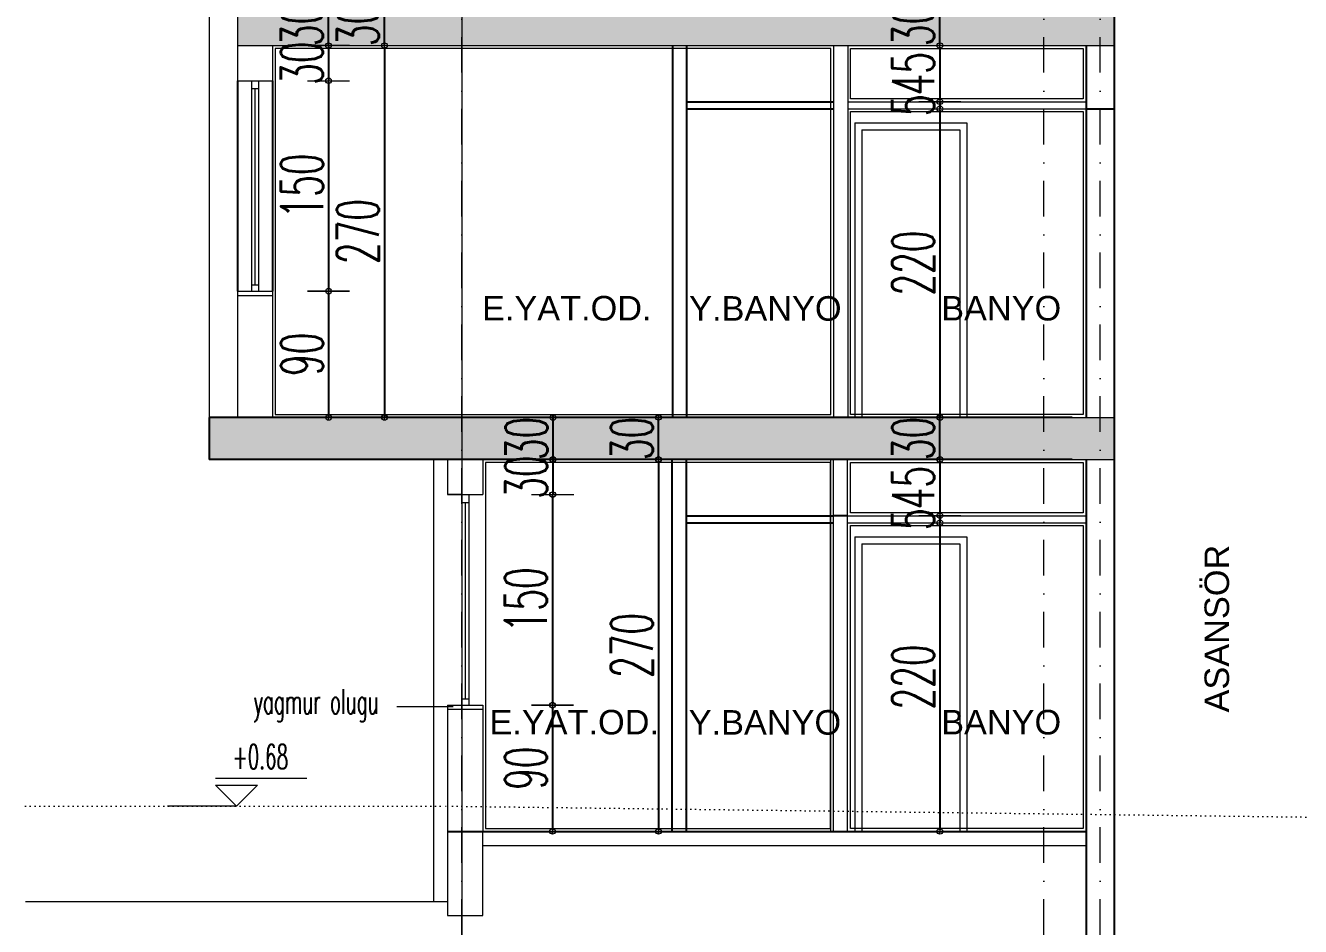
# Model space of a CAD drawing. Header units: millimetres. Extents: x -16104 to 67872, y -88009 to 12107.
# Drawn here: x 786 to 1013.4, y 9813.1 to 9973.6 of the extents above; entities that cross this region are included whole.
import ezdxf

# ---------------------------------------------------------------- set-up
doc = ezdxf.new("R2010")
doc.units = ezdxf.units.MM
doc.linetypes.add('ACAD_ISO07W100', pattern=[3, 0, -3])
doc.linetypes.add('DASHDOTX2', pattern=[50.8, 25.4, -12.7, 0, -12.7])
doc.layers.get('0').update_dxf_attribs({"color": 241})
doc.layers.add('KOTLAR', color=5, linetype='Continuous', lineweight=20)
doc.layers.add('TARAMA', color=8, linetype='Continuous', lineweight=15)
doc.styles.add('DIM', font='Txttw.shx', dxfattribs={"width": 0.6})
doc.styles.add('OLCU', font='simplex.shx', dxfattribs={"width": 0.6, "height": 1400})
doc.dimstyles.new('50', dxfattribs={"dimscale": 0, "dimtxt": 30, "dimasz": 1, "dimexe": 0, "dimexo": 2, "dimgap": 4, "dimtad": 1, "dimdec": 0, "dimzin": 0, "dimdsep": 46, "dimtxsty": 'DIM', "dimblk1": 'DOT', "dimblk2": 'DOT', "dimsah": 1, "dimcen": 1.5, "dimdle": 3, "dimse1": 1, "dimse2": 1, "dimclrd": 256, "dimclre": 9, "dimclrt": 256, "dimadec": 0, "dimazin": 0, "dimtfac": 0.24, "dimtdec": 0, "dimtix": 1, "dimtmove": 2, "dimatfit": 3, "dimldrblk": 'DOT', "dimfxl": 0, "dimtolj": 1, "dimtzin": 15, "dimarcsym": 0})
pattern_1 = [(45, (19000.9484, -8391.119), (-4.4901281, 4.4901281), []), (45, (19005.4385, -8391.119), (-4.4901281, 4.4901281), [7.9375, -1.5875, 0, -1.5875])]

# ---------------------------------------------------------------- blocks, each defined once
blk = doc.blocks.new('DOT')
for p, q in [((0, 15), (0, -15)), ((-2, 0), (0, 0)), ((2, 0), (0, 0))]:
    blk.add_line(p, q)
blk.add_circle((0, 0), 2)
blk = doc.blocks.new('*D3199')
at = {"layer": 'Defpoints', "color": 0, "transparency": 16777216}
for p in [(62512.4, 1559.97), (62512.4, 1559.97), (62512.4, 1529.97)]:
    blk.add_point(p, dxfattribs=at)
at = {"layer": 'TARAMA', "lineweight": -2, "transparency": 16777216}
for p, q in [((62512.4, 1560.97), (62512.4, 1561.97)), ((62512.4, 1529.97), (62512.4, 1559.97)), ((62512.4, 1528.97), (62512.4, 1527.97))]:
    blk.add_line(p, q, dxfattribs=at)
for p, rotation in [((62512.4, 1559.97), 270), ((62512.4, 1529.97), 90)]:
    blk.add_blockref('DOT', p, dxfattribs=dict(at, rotation=rotation))
at = {"layer": 'TARAMA', "transparency": 16777216, "insert": (62493.4, 1544.97), "char_height": 30, "attachment_point": 5, "rotation": 90, "style": 'DIM'}
blk.add_mtext('\\A1;30', dxfattribs=at)
blk = doc.blocks.new('*D3078')
at = {"layer": 'Defpoints', "color": 0, "transparency": 16777216}
for p in [(62472.4, 1504.97), (62472.4, 1354.97), (62512.51, 1354.97)]:
    blk.add_point(p, dxfattribs=at)
at = {"layer": 'TARAMA', "lineweight": -2, "transparency": 16777216}
blk.add_line((62512.51, 1503.97), (62512.51, 1355.97), dxfattribs=at)
for p, rotation in [((62512.51, 1504.97), 90), ((62512.51, 1354.97), 270)]:
    blk.add_blockref('DOT', p, dxfattribs=dict(at, rotation=rotation))
at = {"layer": 'TARAMA', "transparency": 16777216, "insert": (62493.51, 1429.97), "char_height": 30, "attachment_point": 5, "rotation": 90, "style": 'DIM'}
blk.add_mtext('\\A1;150', dxfattribs=at)
blk = doc.blocks.new('*D3200')
at = {"layer": 'Defpoints', "color": 0, "transparency": 16777216}
for p in [(62512.4, 1529.97), (62512.4, 1504.97), (62512.51, 1504.97)]:
    blk.add_point(p, dxfattribs=at)
at = {"layer": 'TARAMA', "lineweight": -2, "transparency": 16777216}
for p, q in [((62512.4, 1530.97), (62512.4, 1531.97)), ((62512.4, 1529.97), (62512.4, 1504.97)), ((62512.4, 1503.97), (62512.4, 1502.97))]:
    blk.add_line(p, q, dxfattribs=at)
for p, rotation in [((62512.4, 1529.97), 270), ((62512.4, 1504.97), 90)]:
    blk.add_blockref('DOT', p, dxfattribs=dict(at, rotation=rotation))
at = {"layer": 'TARAMA', "transparency": 16777216, "insert": (62493.4, 1517.47), "char_height": 30, "attachment_point": 5, "rotation": 90, "style": 'DIM'}
blk.add_mtext('\\A1;30', dxfattribs=at)
blk = doc.blocks.new('*D3079')
at = {"layer": 'Defpoints', "color": 0, "transparency": 16777216}
for p in [(62512.51, 1354.97), (62512.51, 1264.97), (62512.51, 1264.97)]:
    blk.add_point(p, dxfattribs=at)
at = {"layer": 'TARAMA', "lineweight": -2, "transparency": 16777216}
blk.add_line((62512.51, 1353.97), (62512.51, 1265.97), dxfattribs=at)
for p, rotation in [((62512.51, 1354.97), 90), ((62512.51, 1264.97), 270)]:
    blk.add_blockref('DOT', p, dxfattribs=dict(at, rotation=rotation))
at = {"layer": 'TARAMA', "transparency": 16777216, "insert": (62493.51, 1309.97), "char_height": 30, "attachment_point": 5, "rotation": 90, "style": 'DIM'}
blk.add_mtext('\\A1;90', dxfattribs=at)
blk = doc.blocks.new('*D3201')
at = {"layer": 'Defpoints', "color": 0, "transparency": 16777216}
for p in [(62882.71, 1559.97), (62948.49, 1559.97), (62882.71, 1529.97)]:
    blk.add_point(p, dxfattribs=at)
at = {"layer": 'TARAMA', "lineweight": -2, "transparency": 16777216}
for p, q in [((62948.49, 1560.97), (62948.49, 1561.97)), ((62948.49, 1529.97), (62948.49, 1559.97)), ((62948.49, 1528.97), (62948.49, 1527.97))]:
    blk.add_line(p, q, dxfattribs=at)
for p, rotation in [((62948.49, 1559.97), 270), ((62948.49, 1529.97), 90)]:
    blk.add_blockref('DOT', p, dxfattribs=dict(at, rotation=rotation))
at = {"layer": 'TARAMA', "transparency": 16777216, "insert": (62929.49, 1544.97), "char_height": 30, "attachment_point": 5, "rotation": 90, "style": 'DIM'}
blk.add_mtext('\\A1;30', dxfattribs=at)
blk = doc.blocks.new('*D3080')
at = {"layer": 'Defpoints', "color": 0, "transparency": 16777216}
for p in [(62948.49, 1529.97), (62948.49, 1489.97), (62948.49, 1489.97)]:
    blk.add_point(p, dxfattribs=at)
at = {"layer": 'TARAMA', "lineweight": -2, "transparency": 16777216}
blk.add_line((62948.49, 1528.97), (62948.49, 1490.97), dxfattribs=at)
for p, rotation in [((62948.49, 1529.97), 90), ((62948.49, 1489.97), 270)]:
    blk.add_blockref('DOT', p, dxfattribs=dict(at, rotation=rotation))
at = {"layer": 'TARAMA', "transparency": 16777216, "insert": (62929.49, 1509.97), "char_height": 30, "attachment_point": 5, "rotation": 90, "style": 'DIM'}
blk.add_mtext('\\A1;45', dxfattribs=at)
blk = doc.blocks.new('*D3081')
at = {"layer": 'Defpoints', "color": 0, "transparency": 16777216}
for p in [(62948.49, 1489.97), (62948.49, 1484.97), (62948.49, 1484.97)]:
    blk.add_point(p, dxfattribs=at)
at = {"layer": 'TARAMA', "lineweight": -2, "transparency": 16777216}
for p, q in [((62948.49, 1490.97), (62948.49, 1491.97)), ((62948.49, 1489.97), (62948.49, 1484.97)), ((62948.49, 1483.97), (62948.49, 1482.97))]:
    blk.add_line(p, q, dxfattribs=at)
for p, rotation in [((62948.49, 1489.97), 270), ((62948.49, 1484.97), 90)]:
    blk.add_blockref('DOT', p, dxfattribs=dict(at, rotation=rotation))
at = {"layer": 'TARAMA', "transparency": 16777216, "insert": (62929.49, 1487.47), "char_height": 30, "attachment_point": 5, "rotation": 90, "style": 'DIM'}
blk.add_mtext('\\A1;5', dxfattribs=at)
blk = doc.blocks.new('*D3082')
at = {"layer": 'Defpoints', "color": 0, "transparency": 16777216}
for p in [(62948.49, 1484.97), (62948.49, 1264.97), (62948.49, 1264.97)]:
    blk.add_point(p, dxfattribs=at)
at = {"layer": 'TARAMA', "lineweight": -2, "transparency": 16777216}
blk.add_line((62948.49, 1483.97), (62948.49, 1265.97), dxfattribs=at)
for p, rotation in [((62948.49, 1484.97), 90), ((62948.49, 1264.97), 270)]:
    blk.add_blockref('DOT', p, dxfattribs=dict(at, rotation=rotation))
at = {"layer": 'TARAMA', "transparency": 16777216, "insert": (62929.49, 1374.97), "char_height": 30, "attachment_point": 5, "rotation": 90, "style": 'DIM'}
blk.add_mtext('\\A1;220', dxfattribs=at)
blk = doc.blocks.new('*D3202')
at = {"layer": 'Defpoints', "color": 0, "transparency": 16777216}
for p in [(62622.4, 1264.97), (62672.55, 1264.97), (62622.4, 1234.97)]:
    blk.add_point(p, dxfattribs=at)
at = {"layer": 'TARAMA', "lineweight": -2, "transparency": 16777216}
for p, q in [((62672.55, 1265.97), (62672.55, 1266.97)), ((62672.55, 1234.97), (62672.55, 1264.97)), ((62672.55, 1233.97), (62672.55, 1232.97))]:
    blk.add_line(p, q, dxfattribs=at)
for p, rotation in [((62672.55, 1264.97), 270), ((62672.55, 1234.97), 90)]:
    blk.add_blockref('DOT', p, dxfattribs=dict(at, rotation=rotation))
at = {"layer": 'TARAMA', "transparency": 16777216, "insert": (62653.55, 1249.97), "char_height": 30, "attachment_point": 5, "rotation": 90, "style": 'DIM'}
blk.add_mtext('\\A1;30', dxfattribs=at)
blk = doc.blocks.new('*D3203')
at = {"layer": 'Defpoints', "color": 0, "transparency": 16777216}
for p in [(62622.4, 1234.97), (62622.4, 1209.97), (62672.46, 1209.97)]:
    blk.add_point(p, dxfattribs=at)
at = {"layer": 'TARAMA', "lineweight": -2, "transparency": 16777216}
for p, q in [((62672.46, 1235.97), (62672.46, 1236.97)), ((62672.46, 1234.97), (62672.46, 1209.97)), ((62672.46, 1208.97), (62672.46, 1207.97))]:
    blk.add_line(p, q, dxfattribs=at)
for p, rotation in [((62672.46, 1234.97), 270), ((62672.46, 1209.97), 90)]:
    blk.add_blockref('DOT', p, dxfattribs=dict(at, rotation=rotation))
at = {"layer": 'TARAMA', "transparency": 16777216, "insert": (62653.46, 1222.47), "char_height": 30, "attachment_point": 5, "rotation": 90, "style": 'DIM'}
blk.add_mtext('\\A1;30', dxfattribs=at)
blk = doc.blocks.new('*D3204')
at = {"layer": 'Defpoints', "color": 0, "transparency": 16777216}
for p in [(62622.4, 1209.97), (62622.4, 1059.97), (62672.17, 1059.97)]:
    blk.add_point(p, dxfattribs=at)
at = {"layer": 'TARAMA', "lineweight": -2, "transparency": 16777216}
blk.add_line((62672.17, 1208.97), (62672.17, 1060.97), dxfattribs=at)
for p, rotation in [((62672.17, 1209.97), 90), ((62672.17, 1059.97), 270)]:
    blk.add_blockref('DOT', p, dxfattribs=dict(at, rotation=rotation))
at = {"layer": 'TARAMA', "transparency": 16777216, "insert": (62653.17, 1134.97), "char_height": 30, "attachment_point": 5, "rotation": 90, "style": 'DIM'}
blk.add_mtext('\\A1;150', dxfattribs=at)
blk = doc.blocks.new('*D3092')
at = {"layer": 'Defpoints', "color": 0, "transparency": 16777216}
for p in [(62670.17, 1059.97), (62670.17, 969.97), (62672.17, 969.97)]:
    blk.add_point(p, dxfattribs=at)
at = {"layer": 'TARAMA', "lineweight": -2, "transparency": 16777216}
blk.add_line((62672.17, 1058.97), (62672.17, 970.97), dxfattribs=at)
for p, rotation in [((62672.17, 1059.97), 90), ((62672.17, 969.97), 270)]:
    blk.add_blockref('DOT', p, dxfattribs=dict(at, rotation=rotation))
at = {"layer": 'TARAMA', "transparency": 16777216, "insert": (62653.17, 1014.97), "char_height": 30, "attachment_point": 5, "rotation": 90, "style": 'DIM'}
blk.add_mtext('\\A1;90', dxfattribs=at)
blk = doc.blocks.new('*D3114')
at = {"layer": 'Defpoints', "color": 0, "transparency": 16777216}
for p in [(62552.4, 1529.97), (62552.4, 1264.97), (62552.4, 1264.97)]:
    blk.add_point(p, dxfattribs=at)
at = {"layer": 'TARAMA', "lineweight": -2, "transparency": 16777216}
blk.add_line((62552.4, 1528.97), (62552.4, 1265.97), dxfattribs=at)
for p, rotation in [((62552.4, 1529.97), 90), ((62552.4, 1264.97), 270)]:
    blk.add_blockref('DOT', p, dxfattribs=dict(at, rotation=rotation))
at = {"layer": 'TARAMA', "transparency": 16777216, "insert": (62533.4, 1397.47), "char_height": 30, "attachment_point": 5, "rotation": 90, "style": 'DIM'}
blk.add_mtext('\\A1;270', dxfattribs=at)
blk = doc.blocks.new('*D3214')
at = {"layer": 'Defpoints', "color": 0, "transparency": 16777216}
for p in [(62552.4, 1559.97), (62552.4, 1559.97), (62552.4, 1529.97)]:
    blk.add_point(p, dxfattribs=at)
at = {"layer": 'TARAMA', "lineweight": -2, "transparency": 16777216}
for p, q in [((62552.4, 1560.97), (62552.4, 1561.97)), ((62552.4, 1529.97), (62552.4, 1559.97)), ((62552.4, 1528.97), (62552.4, 1527.97))]:
    blk.add_line(p, q, dxfattribs=at)
for p, rotation in [((62552.4, 1559.97), 270), ((62552.4, 1529.97), 90)]:
    blk.add_blockref('DOT', p, dxfattribs=dict(at, rotation=rotation))
at = {"layer": 'TARAMA', "transparency": 16777216, "insert": (62533.4, 1544.97), "char_height": 30, "attachment_point": 5, "rotation": 90, "style": 'DIM'}
blk.add_mtext('\\A1;30', dxfattribs=at)
blk = doc.blocks.new('*D3215')
at = {"layer": 'Defpoints', "color": 0, "transparency": 16777216}
for p in [(62747.8, 1265.01), (62747.8, 1265.01), (62747.8, 1235.01)]:
    blk.add_point(p, dxfattribs=at)
at = {"layer": 'TARAMA', "lineweight": -2, "transparency": 16777216}
for p, q in [((62747.8, 1266.01), (62747.8, 1267.01)), ((62747.8, 1235.01), (62747.8, 1265.01)), ((62747.8, 1234.01), (62747.8, 1233.01))]:
    blk.add_line(p, q, dxfattribs=at)
for p, rotation in [((62747.8, 1265.01), 270), ((62747.8, 1235.01), 90)]:
    blk.add_blockref('DOT', p, dxfattribs=dict(at, rotation=rotation))
at = {"layer": 'TARAMA', "transparency": 16777216, "insert": (62728.8, 1250.01), "char_height": 30, "attachment_point": 5, "rotation": 90, "style": 'DIM'}
blk.add_mtext('\\A1;30', dxfattribs=at)
blk = doc.blocks.new('*D3117')
at = {"layer": 'Defpoints', "color": 0, "transparency": 16777216}
for p in [(62747.8, 1235.01), (62747.8, 969.97), (62747.8, 969.97)]:
    blk.add_point(p, dxfattribs=at)
at = {"layer": 'TARAMA', "lineweight": -2, "transparency": 16777216}
blk.add_line((62747.8, 1234.01), (62747.8, 970.97), dxfattribs=at)
for p, rotation in [((62747.8, 1235.01), 90), ((62747.8, 969.97), 270)]:
    blk.add_blockref('DOT', p, dxfattribs=dict(at, rotation=rotation))
at = {"layer": 'TARAMA', "transparency": 16777216, "insert": (62728.8, 1102.49), "char_height": 30, "attachment_point": 5, "rotation": 90, "style": 'DIM'}
blk.add_mtext('\\A1;270', dxfattribs=at)
blk = doc.blocks.new('*D3217')
at = {"layer": 'Defpoints', "color": 0, "transparency": 16777216}
for p in [(62882.71, 1264.97), (62948.49, 1264.97), (62882.71, 1234.97)]:
    blk.add_point(p, dxfattribs=at)
at = {"layer": 'TARAMA', "lineweight": -2, "transparency": 16777216}
for p, q in [((62948.49, 1265.97), (62948.49, 1266.97)), ((62948.49, 1234.97), (62948.49, 1264.97)), ((62948.49, 1233.97), (62948.49, 1232.97))]:
    blk.add_line(p, q, dxfattribs=at)
for p, rotation in [((62948.49, 1264.97), 270), ((62948.49, 1234.97), 90)]:
    blk.add_blockref('DOT', p, dxfattribs=dict(at, rotation=rotation))
at = {"layer": 'TARAMA', "transparency": 16777216, "insert": (62929.49, 1249.97), "char_height": 30, "attachment_point": 5, "rotation": 90, "style": 'DIM'}
blk.add_mtext('\\A1;30', dxfattribs=at)
blk = doc.blocks.new('*D3119')
at = {"layer": 'Defpoints', "color": 0, "transparency": 16777216}
for p in [(62948.49, 1234.97), (62948.49, 1194.97), (62948.49, 1194.97)]:
    blk.add_point(p, dxfattribs=at)
at = {"layer": 'TARAMA', "lineweight": -2, "transparency": 16777216}
blk.add_line((62948.49, 1233.97), (62948.49, 1195.97), dxfattribs=at)
for p, rotation in [((62948.49, 1234.97), 90), ((62948.49, 1194.97), 270)]:
    blk.add_blockref('DOT', p, dxfattribs=dict(at, rotation=rotation))
at = {"layer": 'TARAMA', "transparency": 16777216, "insert": (62929.49, 1214.97), "char_height": 30, "attachment_point": 5, "rotation": 90, "style": 'DIM'}
blk.add_mtext('\\A1;45', dxfattribs=at)
blk = doc.blocks.new('*D3120')
at = {"layer": 'Defpoints', "color": 0, "transparency": 16777216}
for p in [(62948.49, 1194.97), (62948.49, 1189.97), (62948.49, 1189.97)]:
    blk.add_point(p, dxfattribs=at)
at = {"layer": 'TARAMA', "lineweight": -2, "transparency": 16777216}
for p, q in [((62948.49, 1195.97), (62948.49, 1196.97)), ((62948.49, 1194.97), (62948.49, 1189.97)), ((62948.49, 1188.97), (62948.49, 1187.97))]:
    blk.add_line(p, q, dxfattribs=at)
for p, rotation in [((62948.49, 1194.97), 270), ((62948.49, 1189.97), 90)]:
    blk.add_blockref('DOT', p, dxfattribs=dict(at, rotation=rotation))
at = {"layer": 'TARAMA', "transparency": 16777216, "insert": (62929.49, 1192.47), "char_height": 30, "attachment_point": 5, "rotation": 90, "style": 'DIM'}
blk.add_mtext('\\A1;5', dxfattribs=at)
blk = doc.blocks.new('*D3121')
at = {"layer": 'Defpoints', "color": 0, "transparency": 16777216}
for p in [(62948.49, 1189.97), (62948.49, 969.97), (62948.49, 969.97)]:
    blk.add_point(p, dxfattribs=at)
at = {"layer": 'TARAMA', "lineweight": -2, "transparency": 16777216}
blk.add_line((62948.49, 1188.97), (62948.49, 970.97), dxfattribs=at)
for p, rotation in [((62948.49, 1189.97), 90), ((62948.49, 969.97), 270)]:
    blk.add_blockref('DOT', p, dxfattribs=dict(at, rotation=rotation))
at = {"layer": 'TARAMA', "transparency": 16777216, "insert": (62929.49, 1079.97), "char_height": 30, "attachment_point": 5, "rotation": 90, "style": 'DIM'}
blk.add_mtext('\\A1;220', dxfattribs=at)
blk = doc.blocks.new('UYH')
h = blk.add_hatch()
h.set_pattern_fill('ANSI35,_O', color=256)
h.set_pattern_definition(pattern_1)
h.paths.add_polyline_path([(63072.71, 1559.97), (63062.71, 1559.97), (63062.71, 1529.97), (63072.71, 1529.97)])
h.paths.add_polyline_path([(63062.71, 1559.97), (63022.7, 1559.97), (63022.7, 1529.97), (63062.71, 1529.97)])
h.paths.add_polyline_path([(63022.7, 1559.97), (62607.4, 1559.97), (62607.4, 1529.97), (63022.7, 1529.97)])
h.paths.add_polyline_path([(62607.4, 1559.97), (62447.4, 1559.97), (62447.4, 1529.97), (62607.4, 1529.97)])
h.paths.add_polyline_path([(62906.99, 1522.9), (62906.99, 1567.04), (62951.99, 1567.04), (62951.99, 1522.9)], flags=9)
h.paths.add_polyline_path([(62470.9, 1522.9), (62470.9, 1567.04), (62515.9, 1567.04), (62515.9, 1522.9)], flags=9)
h.paths.add_polyline_path([(62470.9, 1495.4), (62470.9, 1539.54), (62515.9, 1539.54), (62515.9, 1495.4)], flags=9)
h.paths.add_polyline_path([(62510.9, 1522.9), (62510.9, 1567.04), (62555.9, 1567.04), (62555.9, 1522.9)], flags=9)
h = blk.add_hatch()
h.set_pattern_fill('ANSI35,_O', color=256)
h.set_pattern_definition(pattern_1)
h.paths.add_polyline_path([(63072.71, 1264.97), (63062.71, 1264.97), (63062.71, 1234.97), (63072.71, 1234.97)])
h.paths.add_polyline_path([(63062.71, 1264.97), (63022.7, 1264.97), (63022.7, 1234.97), (63042.71, 1234.97), (63062.71, 1234.97)])
h.paths.add_polyline_path([(63022.7, 1264.97), (62607.4, 1264.97), (62607.4, 1234.97), (63022.7, 1234.97)])
h.paths.add_polyline_path([(62607.4, 1264.97), (62427.4, 1264.97), (62427.4, 1234.97), (62447.4, 1234.97), (62607.4, 1234.97)])
h.paths.add_polyline_path([(62631.05, 1227.9), (62631.05, 1272.04), (62676.05, 1272.04), (62676.05, 1227.9)], flags=9)
h.paths.add_polyline_path([(62630.96, 1200.4), (62630.96, 1244.54), (62675.96, 1244.54), (62675.96, 1200.4)], flags=9)
h.paths.add_polyline_path([(62706.3, 1227.94), (62706.3, 1272.08), (62751.3, 1272.08), (62751.3, 1227.94)], flags=9)
h.paths.add_polyline_path([(62906.99, 1227.9), (62906.99, 1272.04), (62951.99, 1272.04), (62951.99, 1227.9)], flags=9)
for p, q in [((63072.71, 1559.97), (63072.71, 809.97)), ((62757.71, 1529.97), (62757.71, 1264.97)), ((62767.71, 1529.97), (62767.71, 1264.97)), ((63052.71, 1529.97), (63052.71, 1264.97)), ((62447.4, 1504.97), (62447.4, 1354.97)), ((62472.4, 1504.97), (62472.4, 1354.97)), ((62767.71, 1489.97), (62872.71, 1489.97)), ((62767.71, 1484.97), (62872.71, 1484.97)), ((63052.71, 1484.97), (63072.71, 1484.97)), ((63042.71, 1264.97), (62427.4, 1264.97)), ((62427.4, 1264.97), (62427.4, 1234.97)), ((62447.4, 1234.97), (62427.4, 1234.97)), ((63042.71, 1234.97), (62447.4, 1234.97)), ((62757.4, 1234.97), (62757.4, 969.97)), ((62767.4, 1234.97), (62767.4, 969.97)), ((63052.71, 1234.97), (63052.71, 967.39)), ((63052.71, 1234.97), (63052.71, 809.97)), ((62767.4, 1194.97), (62872.4, 1194.97)), ((62882.4, 1194.97), (62872.4, 1194.97)), ((62767.4, 1189.97), (62872.4, 1189.97)), ((62597.4, 969.97), (63052.71, 969.97))]:
    blk.add_line(p, q)
at = {"layer": 'KOTLAR', "ltscale": 0.01}
for p, q in [((62446.85, 987.97), (62431.85, 1002.97)), ((62431.85, 1002.97), (62461.85, 1002.97)), ((62446.85, 987.97), (62461.85, 1002.97)), ((62446.85, 987.97), (62397.53, 987.97))]:
    blk.add_line(p, q, dxfattribs=at)
at = {"layer": 'TARAMA'}
for p, q in [((62607.4, 3431.46), (62607.4, 590.18)), ((62427.4, 1854.97), (62427.4, 1529.97)), ((62427.4, 1559.97), (62427.4, 1234.97)), ((62447.4, 1559.97), (62447.4, 1504.97)), ((62447.4, 1529.97), (63072.71, 1529.97)), ((62472.4, 1529.97), (62472.4, 1504.97)), ((62872.71, 1529.97), (62872.71, 1264.97)), ((62882.71, 1529.97), (62882.71, 1264.97)), ((63052.71, 1529.97), (63052.71, 1264.97)), ((62447.4, 1504.97), (62472.4, 1504.97)), ((62457.4, 1504.97), (62457.4, 1354.97)), ((62462.4, 1504.97), (62462.4, 1354.97)), ((62457.4, 1499.43), (62462.4, 1499.43)), ((62459.9, 1499.43), (62459.9, 1359.54)), ((62882.71, 1489.97), (63052.71, 1489.97)), ((62882.71, 1484.97), (63052.71, 1484.97)), ((62887.71, 1474.97), (62887.71, 1264.97)), ((62887.71, 1474.97), (62967.71, 1474.97)), ((62967.71, 1474.97), (62967.71, 1264.97)), ((62892.71, 1469.97), (62892.71, 1264.97)), ((62892.71, 1469.97), (62962.71, 1469.97)), ((62962.71, 1469.97), (62962.71, 1264.97)), ((62447.4, 1354.97), (62472.4, 1354.97)), ((62447.4, 1354.97), (62447.4, 1264.97)), ((62457.4, 1359.54), (62462.4, 1359.54)), ((62472.4, 1354.97), (62472.4, 1264.97)), ((62447.4, 1351.97), (62472.4, 1351.97)), ((62427.4, 1264.97), (63072.71, 1264.97)), ((62427.4, 1264.97), (63072.71, 1264.97)), ((62427.4, 1234.97), (63072.71, 1234.97)), ((62597.4, 1234.97), (62597.4, 1209.97)), ((62622.4, 1234.97), (62622.4, 1209.97)), ((62870.4, 1234.97), (62870.4, 969.97)), ((62872.4, 1234.97), (62872.4, 969.97)), ((62882.4, 1234.97), (62882.4, 1194.97)), ((62882.4, 1234.97), (62882.4, 969.97)), ((62607.4, 1209.97), (62597.4, 1209.97)), ((62597.4, 1209.97), (62622.4, 1209.97)), ((62607.4, 1209.97), (62607.4, 1059.97)), ((62612.4, 1209.97), (62612.4, 1059.97)), ((62607.4, 1204.43), (62612.4, 1204.43)), ((62609.9, 1204.43), (62609.9, 1064.54)), ((62882.71, 1194.97), (63052.71, 1194.97)), ((62882.71, 1189.97), (63052.71, 1189.97)), ((62887.71, 1179.97), (62967.71, 1179.97)), ((62887.71, 1179.97), (62887.71, 969.97)), ((62892.71, 1174.97), (62962.71, 1174.97)), ((62892.71, 1174.97), (62892.71, 969.97)), ((62962.71, 1174.97), (62962.71, 969.97)), ((62967.71, 1179.97), (62967.71, 969.97)), ((62607.4, 1064.54), (62612.4, 1064.54)), ((62597.4, 1059.97), (62622.4, 1059.97)), ((62597.4, 1059.97), (62597.4, 969.97)), ((62597.4, 1056.97), (62622.4, 1056.97)), ((62622.4, 1059.97), (62622.4, 969.97)), ((62622.4, 959.97), (63052.71, 959.97)), ((62296.31, 919.97), (62597.4, 919.97)), ((62296.31, 919.97), (62597.4, 919.97))]:
    blk.add_line(p, q, dxfattribs=at)
at = {"layer": 'TARAMA', "linetype": 'DASHDOTX2'}
for p, q in [((62607.4, 537.89), (62607.4, 3431.46)), ((63022.7, 537.89), (63022.7, 3431.58)), ((63062.71, 537.89), (63062.71, 3431.58))]:
    blk.add_line(p, q, dxfattribs=at)
at = {"layer": 'TARAMA', "ltscale": 0.01}
for p, q in [((62587.4, 1234.97), (62587.4, 919.97)), ((62601.25, 1058.79), (62561.21, 1058.79)), ((62431.85, 1007.97), (62496.85, 1007.97))]:
    blk.add_line(p, q, dxfattribs=at)
at = {"layer": 'TARAMA', "linetype": 'ACAD_ISO07W100'}
for p, q in [((62296.31, 987.97), (62597.4, 987.97)), ((62597.4, 987.97), (64406.9, 964.97))]:
    blk.add_line(p, q, dxfattribs=at)
at = {"layer": 'TARAMA'}
for points in [[(62870.71, 1527.97), (62474.4, 1527.97), (62474.4, 1504.97), (62474.4, 1354.97), (62474.4, 1266.97), (62870.71, 1266.97)], [(62884.71, 1527.97), (63050.71, 1527.97), (63050.71, 1491.97), (62884.71, 1491.97)], [(62884.71, 1482.97), (63050.71, 1482.97), (63050.71, 1266.97), (62884.71, 1266.97)], [(62870.4, 1232.97), (62624.4, 1232.97), (62624.4, 1059.97), (62624.4, 971.97), (62870.4, 971.97)], [(62884.71, 1232.97), (63050.71, 1232.97), (63050.71, 1196.97), (62884.71, 1196.97)], [(62884.71, 1187.97), (63050.71, 1187.97), (63050.71, 971.97), (62884.71, 971.97)]]:
    blk.add_lwpolyline(points, close=True, dxfattribs=at)
blk.add_lwpolyline([(62597.4, 969.97), (62597.4, 909.97), (62622.4, 909.97), (62622.4, 969.97), (62597.4, 969.97)], dxfattribs=at)
at = {"layer": 'TARAMA', "ltscale": 0.01, "style": 'OLCU', "width": 0.55}
for s, p in [('yagmur olugu', (62459.05, 1053.78)), ('+0.68', (62444.08, 1014.48))]:
    blk.add_text(s, height=17.5, dxfattribs=at).set_placement(p)
at = {"layer": 'TARAMA', "char_height": 17.5, "width": 1076.8413, "attachment_point": 9}
for s, insert in [('{\\fArial|b0|i0|c162|p34;E.YAT.OD.}', (62742.8, 1333.82)), ('{\\fArial|b0|i0|c162|p34;Y.BANYO}', (62878.34, 1333.66)), ('{\\fArial|b0|i0|c162|p34;BANYO}', (63034.98, 1333.82)), ('{\\fArial|b0|i0|c162|p34;E.YAT.OD.}', (62748.12, 1038.82)), ('{\\fArial|b0|i0|c162|p34;Y.BANYO}', (62878.03, 1038.66)), ('{\\fArial|b0|i0|c162|p34;BANYO}', (63034.98, 1038.82))]:
    blk.add_mtext(s, dxfattribs=dict(at, insert=insert))
at = {"layer": 'TARAMA', "insert": (63154.95, 1174.26), "char_height": 17.5, "width": 1076.8413, "attachment_point": 9, "rotation": 90}
blk.add_mtext('{\\fArial|b0|i0|c162|p34;ASANSÖR}', dxfattribs=at)
at = {"layer": 'TARAMA'}
for base, p1, p2, picture, middle in [((62512.4, 1559.97), (62512.4, 1529.97), (62512.4, 1559.97), '*D3199', (62493.4, 1544.97)), ((62552.4, 1559.97), (62552.4, 1529.97), (62552.4, 1559.97), '*D3214', (62533.4, 1544.97)), ((62948.49, 1559.97), (62882.71, 1529.97), (62882.71, 1559.97), '*D3201', (62929.49, 1544.97)), ((62512.51, 1354.97), (62472.4, 1504.97), (62472.4, 1354.97), '*D3078', (62493.51, 1429.97)), ((62948.49, 1484.97), (62948.49, 1489.97), (62948.49, 1484.97), '*D3081', (62929.49, 1487.47)), ((62948.49, 1264.97), (62948.49, 1484.97), (62948.49, 1264.97), '*D3082', (62929.49, 1374.97)), ((62512.51, 1264.97), (62512.51, 1354.97), (62512.51, 1264.97), '*D3079', (62493.51, 1309.97)), ((62672.55, 1264.97), (62622.4, 1234.97), (62622.4, 1264.97), '*D3202', (62653.55, 1249.97)), ((62747.8, 1265.01), (62747.8, 1235.01), (62747.8, 1265.01), '*D3215', (62728.8, 1250.01)), ((62948.49, 1264.97), (62882.71, 1234.97), (62882.71, 1264.97), '*D3217', (62929.49, 1249.97)), ((62672.17, 1059.97), (62622.4, 1209.97), (62622.4, 1059.97), '*D3204', (62653.17, 1134.97)), ((62948.49, 1189.97), (62948.49, 1194.97), (62948.49, 1189.97), '*D3120', (62929.49, 1192.47)), ((62948.49, 969.97), (62948.49, 1189.97), (62948.49, 969.97), '*D3121', (62929.49, 1079.97)), ((62672.17, 969.97), (62670.17, 1059.97), (62670.17, 969.97), '*D3092', (62653.17, 1014.97))]:
    dim = blk.add_linear_dim(base=base, p1=p1, p2=p2, angle=90, dimstyle='50', override={"dimscale": 1}, dxfattribs=at)
    dim.commit()
    dim.dimension.update_dxf_attribs({"geometry": picture, "text_midpoint": middle})
for base, p1, p2, text, picture, middle in [((62512.4, 1504.97), (62512.4, 1529.97), (62512.51, 1504.97), '30', '*D3200', (62493.4, 1517.47)), ((62552.4, 1264.97), (62552.4, 1529.97), (62552.4, 1264.97), '270', '*D3114', (62533.4, 1397.47)), ((62948.49, 1489.97), (62948.49, 1529.97), (62948.49, 1489.97), '45', '*D3080', (62929.49, 1509.97)), ((62672.46, 1209.97), (62622.4, 1234.97), (62622.4, 1209.97), '30', '*D3203', (62653.46, 1222.47)), ((62747.8, 969.97), (62747.8, 1235.01), (62747.8, 969.97), '270', '*D3117', (62728.8, 1102.49)), ((62948.49, 1194.97), (62948.49, 1234.97), (62948.49, 1194.97), '45', '*D3119', (62929.49, 1214.97))]:
    dim = blk.add_linear_dim(base=base, p1=p1, p2=p2, angle=90, text=text, dimstyle='50', override={"dimscale": 1}, dxfattribs=at)
    dim.commit()
    dim.dimension.update_dxf_attribs({"geometry": picture, "text_midpoint": middle})

msp = doc.modelspace()

# ---------------------------------------------------------------- block references
at = {"xscale": 0.25, "yscale": 0.25, "zscale": 0.25}
msp.add_blockref('UYH', (-14788.06, 9587.5), dxfattribs=at)

doc.saveas('drawing.dxf')
